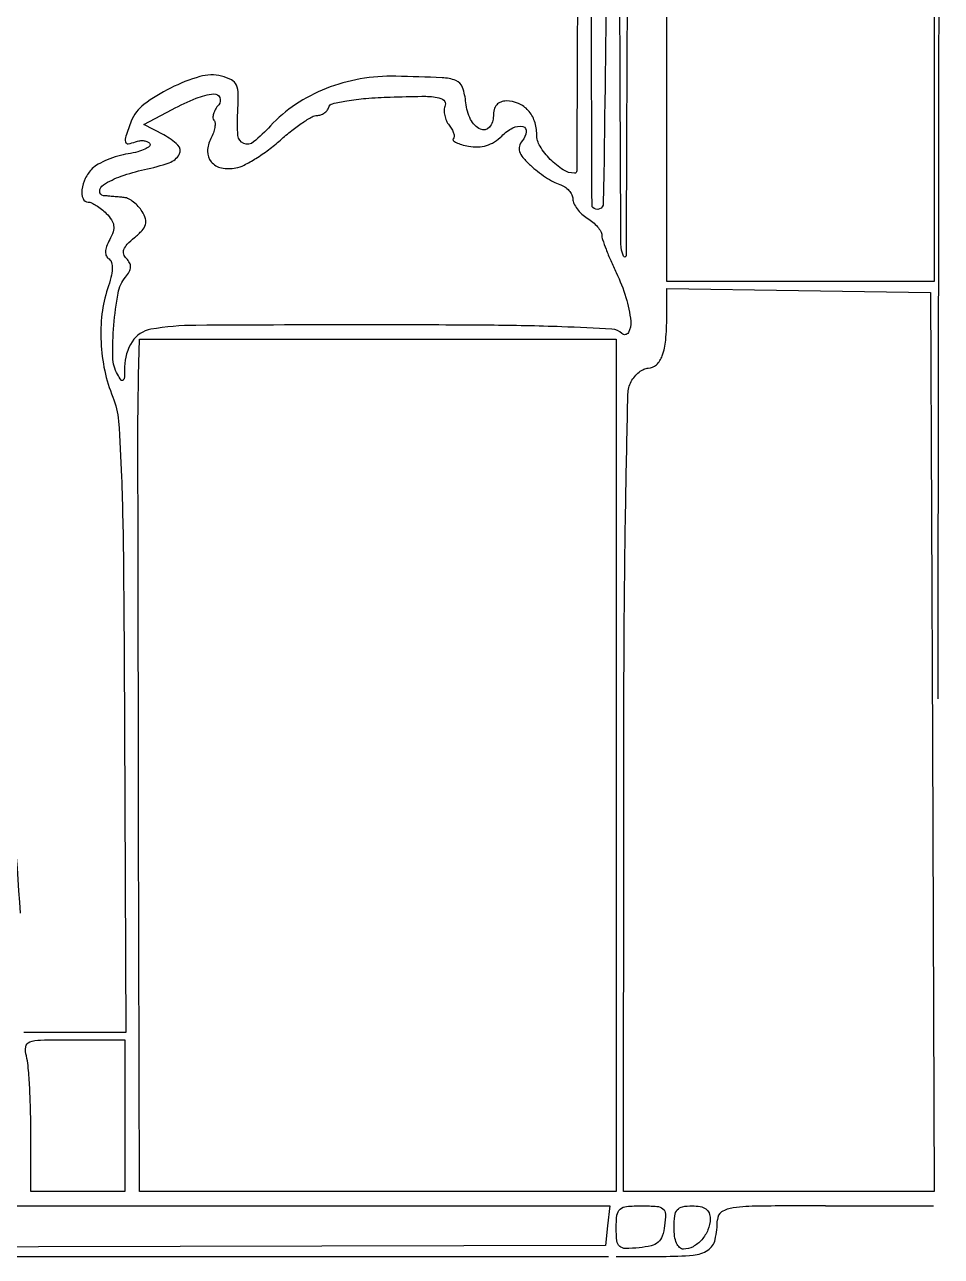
# Model space of a CAD drawing. Header units: inches. Extents: x -279 to 561, y -345 to 342.
# Drawn here: x -214.155 to -213.499, y -306.504 to -305.622 of the extents above; entities that cross this region are included whole.
import ezdxf

# ---------------------------------------------------------------- set-up
doc = ezdxf.new("R2010")
doc.units = ezdxf.units.IN
doc.header["$LTSCALE"] = 0.5
doc.header["$MEASUREMENT"] = 0

msp = doc.modelspace()

# ---------------------------------------------------------------- linework, layer by layer
for p, q in [((-213.58181, -306.46772), (-213.50439, -306.46772)), ((-214.36292, -306.50391), (-213.73724, -306.50393)), ((-213.73165, -306.50393), (-213.69859, -306.50393))]:
    msp.add_line(p, q)
for points in [[(-215.24463, -303.52452), (-213.73683, -303.52452), (-213.73683, -304.63921, -0.000223), (-213.73713, -305.31067, -0.002383), (-213.73867, -305.58371, -0.001447), (-213.74088, -305.7496, -0.66655), (-213.74843, -305.75261, -0.194955), (-213.74896, -305.75133, -0.000002), (-213.7501, -305.42881, -0.000179), (-213.75122, -305.07371, -0.000107), (-213.75231, -304.65214), (-213.75493, -303.55297), (-215.24463, -303.55297)], [(-213.7587, -305.40896, -0.000014), (-213.75988, -305.72639, -0.413114), (-213.76154, -305.72804, -0.14468), (-213.76967, -305.72564, -0.055896), (-213.77887, -305.71811, -0.055831), (-213.7862, -305.70868, -0.138277), (-213.78855, -305.70033, 0.082041), (-213.79013, -305.6908, 0.102326), (-213.79467, -305.68307, 0.108215), (-213.80166, -305.67808, 0.101422), (-213.81028, -305.67631, 0.09091), (-213.81422, -305.67704, 0.12393), (-213.81717, -305.6791, 0.112734), (-213.81898, -305.68248, 0.066575), (-213.81959, -305.68704, -0.173057), (-213.82248, -305.69516, -0.346192), (-213.82875, -305.69655, -0.166796), (-213.83589, -305.6895, -0.09165), (-213.83931, -305.67757, 0.058059), (-213.84168, -305.66657, 0.223659), (-213.84642, -305.66167, 0.08061), (-213.85632, -305.65965, 0.004057), (-213.88942, -305.65857, 0.049778), (-213.9149, -305.66049, 0.050763), (-213.93933, -305.66741, 0.052237), (-213.96121, -305.67886, 0.059716), (-213.97919, -305.69417, -0.032368), (-213.99126, -305.70564, -0.278141), (-213.99831, -305.70673, -0.283981), (-214.00246, -305.70102, -0.033292), (-214.00259, -305.68456, 0.015226), (-214.00221, -305.67128, 0.104863), (-214.00357, -305.66494, 0.170255), (-214.00711, -305.66119, 0.057653), (-214.01422, -305.65851, 0.132993), (-214.02964, -305.65879, 0.045183), (-214.0507, -305.66704, 0.045051), (-214.06982, -305.67886, 0.141896), (-214.0788, -305.69079, 0.008924), (-214.08269, -305.70159, 0.132992), (-214.08294, -305.70556, 0.398512), (-214.08101, -305.70691, 0.054822), (-214.0758, -305.70554, -0.057767), (-214.07269, -305.70475, -0.067308), (-214.06965, -305.70474, -0.078411), (-214.06713, -305.7055, -0.143724), (-214.06555, -305.70692, -0.369162), (-214.06584, -305.70877, -0.068034), (-214.06899, -305.7108, -0.045176), (-214.07422, -305.7127, -0.024162), (-214.08096, -305.71413, 0.030615), (-214.08844, -305.71582, 0.027072), (-214.09597, -305.71846, 0.028043), (-214.10251, -305.7216, 0.070541), (-214.10672, -305.72477, 0.081756), (-214.11175, -305.73178, 0.084838), (-214.11419, -305.73995, 0.127695), (-214.11334, -305.74623, 0.304773), (-214.10962, -305.74873, -0.110205), (-214.10723, -305.74926, -0.030486), (-214.10384, -305.75112, -0.029224), (-214.10016, -305.75374, -0.026903), (-214.0967, -305.75685, -0.049205), (-214.09297, -305.7614, -0.115603), (-214.09143, -305.76549, -0.111502), (-214.09185, -305.76993, -0.043925), (-214.09428, -305.77561, 0.034424), (-214.09647, -305.78048, 0.080089), (-214.09724, -305.7844, 0.118396), (-214.09663, -305.78737, 0.146003), (-214.09475, -305.78948, -0.192922), (-214.09287, -305.79203, -0.07544), (-214.09241, -305.79646, -0.050123), (-214.09333, -305.80268, -0.021004), (-214.09574, -305.81081, 0.054089), (-214.09981, -305.82878, 0.040607), (-214.10048, -305.84906, 0.039907), (-214.09784, -305.86961, 0.046636), (-214.09202, -305.88839, -0.080598), (-214.08795, -305.90557, -0.0092), (-214.0858, -305.94548, -0.006619), (-214.0844, -306.00903, -0.001251), (-214.08366, -306.12504), (-214.08282, -306.34358), (-214.11931, -306.34358), (-214.15581, -306.34358)], [(-214.45392, -305.26638, -0.000016), (-214.45524, -305.03786, -0.000633)], [(-214.68985, -305.17029, -0.000013), (-214.68921, -305.34186, -0.000574)], [(-214.15813, -306.25818, 0.00307), (-214.16749, -306.12919, 0.002623)]]:
    msp.add_lwpolyline(points, format="xyb")
for points in [[(-213.50406, -304.61076), (-213.50406, -305.80563), (-213.59975, -305.80563), (-213.69545, -305.80563), (-213.69545, -304.61076), (-213.69545, -303.4159), (-213.59975, -303.4159), (-213.50406, -303.4159)], [(-213.73778, -306.48194), (-213.73941, -306.49617), (-214.34848, -306.49748), (-214.95755, -306.4988), (-214.95755, -306.48326), (-214.95755, -306.46772), (-214.34685, -306.46772), (-213.73614, -306.46772)]]:
    msp.add_lwpolyline(points, close=True)
for points in [[(-213.72167, -304.61982, -0.000342), (-213.72213, -305.07766, -0.000611), (-213.72322, -305.45405, -0.000039), (-213.72461, -305.78715, -0.813411), (-213.72648, -305.78752, -0.10071), (-213.72831, -305.77874, -0.000038), (-213.72973, -305.4486, -0.000606), (-213.73083, -305.08185, -0.000369), (-213.73129, -304.64826), (-213.73165, -303.51935), (-213.96054, -303.51932, 0.00003), (-214.10901, -303.5193, 0.000002), (-214.49863, -303.51929, 0.000003), (-214.96343, -303.51928, 0.000003), (-215.47093, -303.51928), (-216.75244, -303.51928), (-216.75244, -303.48052), (-216.75244, -303.44176), (-215.23687, -303.44176), (-213.72131, -303.44176)], [(-214.01625, -305.67903, 0.041045), (-214.01852, -305.68227, 0.057405), (-214.01995, -305.68552, 0.072459), (-214.02038, -305.68827, 0.201496), (-214.01965, -305.69005, -0.186378), (-214.01881, -305.69195, -0.053769), (-214.019, -305.69521, -0.04608), (-214.02004, -305.69913, -0.035185), (-214.02186, -305.70319, 0.117877), (-214.02425, -305.71231, 0.183301), (-214.02157, -305.71989, 0.168006), (-214.01427, -305.72421, 0.098005), (-214.00398, -305.72428, 0.071259), (-213.99801, -305.72223, 0.02131), (-213.98961, -305.71746, 0.020897), (-213.98052, -305.71124, 0.021211), (-213.97204, -305.70431, -0.014759), (-213.96397, -305.69755, -0.018919), (-213.95615, -305.69185, -0.01704), (-213.94938, -305.68762, -0.13181), (-213.94581, -305.68666, 0.084228), (-213.94322, -305.68622, 0.069158), (-213.94072, -305.68494, 0.069844), (-213.93869, -305.68304, 0.089692), (-213.93747, -305.6808, -0.256342), (-213.93471, -305.67825, -0.020132), (-213.92457, -305.67614, -0.021611), (-213.91084, -305.67446, -0.010866), (-213.8934, -305.67347, -0.005652), (-213.87074, -305.67294, -0.040514), (-213.85983, -305.67369, -0.136146), (-213.85505, -305.67583, -0.322052), (-213.85412, -305.6794, 0.085187), (-213.85478, -305.68273, 0.056282), (-213.85444, -305.68664, 0.054881), (-213.85322, -305.69049, 0.068861), (-213.85125, -305.69367, -0.04134), (-213.84926, -305.6965, -0.057709), (-213.84803, -305.69933, -0.072832), (-213.84766, -305.70174, -0.200489), (-213.8483, -305.7033, 0.418385), (-213.84829, -305.70456, 0.079028), (-213.84621, -305.70602, 0.044904), (-213.84239, -305.70749, 0.021839), (-213.83731, -305.70869, 0.054036), (-213.83062, -305.70923, 0.068121), (-213.8245, -305.70822, 0.068029), (-213.81886, -305.70561, 0.053698), (-213.81362, -305.70139, -0.075845), (-213.80571, -305.69557, -0.179156), (-213.79856, -305.69465, -0.391243), (-213.79604, -305.69835, -0.13717), (-213.79891, -305.70478, 0.103702), (-213.80095, -305.70864, 0.151059), (-213.80087, -305.71247, 0.097592), (-213.79843, -305.71678, 0.02784), (-213.79308, -305.72236, 0.023253), (-213.78797, -305.72669, 0.019272), (-213.78217, -305.73082, 0.0197), (-213.77655, -305.7342, 0.048496), (-213.77212, -305.73609, -0.066113), (-213.76852, -305.73778, -0.065294), (-213.76546, -305.74037, -0.070998), (-213.76339, -305.74341, -0.114262), (-213.76269, -305.74645, 0.111163), (-213.76195, -305.74974, 0.049916), (-213.75965, -305.75355, 0.046022), (-213.7563, -305.75726, 0.046598), (-213.75234, -305.76028, -0.035463), (-213.74839, -305.76316, -0.03988), (-213.74504, -305.76647, -0.043686), (-213.74271, -305.7697, -0.134984), (-213.742, -305.77228, 0.081846), (-213.74146, -305.77557, 0.00995), (-213.73896, -305.78248, 0.01159), (-213.73562, -305.79063, 0.009315), (-213.73165, -305.79923, -0.038095), (-213.72467, -305.81703, -0.050849), (-213.72129, -305.83405, -0.149414), (-213.72296, -305.84221, -0.500902), (-213.72752, -305.84287, 0.184902), (-213.73473, -305.83965, 0.004794), (-213.77069, -305.83805, 0.006917), (-213.82236, -305.83696, 0.001802), (-213.90542, -305.83666, 0.001372), (-214.03261, -305.83701, 0.040588), (-214.06474, -305.8398, 0.212486), (-214.07818, -305.84873, 0.139433), (-214.08355, -305.86683, -0.008604), (-214.08376, -305.87434, -0.183616), (-214.08463, -305.87634, -0.465566), (-214.08599, -305.87624, -0.02452), (-214.08868, -305.8721, -0.129084), (-214.09206, -305.85998, -0.024452), (-214.09128, -305.83684, -0.02447), (-214.08823, -305.81388, -0.128713), (-214.0829, -305.80245, 0.046768), (-214.08026, -305.79858, 0.114877), (-214.07932, -305.79529, 0.134179), (-214.07999, -305.79224, 0.07518), (-214.08226, -305.78917, -0.122959), (-214.08416, -305.786, -0.165702), (-214.08406, -305.78267, -0.101178), (-214.08167, -305.77889, -0.029741), (-214.07661, -305.7742, 0.031043), (-214.07101, -305.76899, 0.117836), (-214.06864, -305.76488, 0.149804), (-214.06867, -305.76072, 0.061427), (-214.07104, -305.75552, 0.046869), (-214.07377, -305.75188, 0.042845), (-214.07721, -305.74869, 0.045532), (-214.08081, -305.74639, 0.096048), (-214.08397, -305.74545, 0.001413), (-214.08726, -305.74514, 0.000802), (-214.09124, -305.74478, 0.000801), (-214.09526, -305.74443, 0.001322), (-214.09865, -305.74415, -0.402522), (-214.10143, -305.74102, -0.24564), (-214.09876, -305.73638, -0.057354), (-214.08604, -305.73018, -0.031461), (-214.06934, -305.72545, 0.02982), (-214.05159, -305.72049, 0.185688), (-214.04449, -305.71452, 0.33845), (-214.04549, -305.70787, 0.071847), (-214.05561, -305.70055), (-214.06985, -305.69309), (-214.04946, -305.68235, -0.024915), (-214.03237, -305.67439, -0.071592), (-214.01969, -305.67126, -0.329458), (-214.01547, -305.67377, -0.279487)], [(-213.50531, -306.13538), (-213.50398, -306.45737), (-213.61527, -306.45737), (-213.72655, -306.45737), (-213.7263, -306.17214, -0.001333), (-213.72588, -306.05138, -0.003018), (-213.72476, -305.96, -0.000957), (-213.72327, -305.88628, -0.117863), (-213.72091, -305.87731, -0.051923), (-213.71843, -305.87363, -0.050909), (-213.71522, -305.87052, -0.055376), (-213.71181, -305.8684, -0.112257), (-213.70875, -305.8677, 0.195692), (-213.70287, -305.86531, 0.113095), (-213.69867, -305.85879, 0.064689), (-213.69619, -305.84758, 0.022237), (-213.69545, -305.83095), (-213.69545, -305.81057), (-213.60105, -305.81198), (-213.50665, -305.81339)], [(-213.73165, -306.15219), (-213.73165, -306.45737), (-213.90235, -306.45737), (-214.07304, -306.45737), (-214.07356, -306.19099, -0.000009), (-214.07376, -306.08795, -0.000014), (-214.07393, -305.99905, -0.000004), (-214.07407, -305.92161, -0.000459), (-214.07408, -305.91167, -0.002541), (-214.07404, -305.90498, -0.000792), (-214.07393, -305.89494, -0.000792), (-214.07376, -305.88372, -0.000874), (-214.07356, -305.87287), (-214.07304, -305.84701), (-213.90235, -305.84701), (-213.73165, -305.84701)], [(-214.08339, -306.40306), (-214.08339, -306.45737), (-214.11701, -306.45737), (-214.15063, -306.45737), (-214.1507, -306.4147, 0.00661), (-214.15096, -306.39751, 0.007641), (-214.15167, -306.38114, 0.006924), (-214.15267, -306.36732, 0.043898), (-214.15389, -306.36039, -0.098172), (-214.15433, -306.35376, -0.284472), (-214.15155, -306.35034, -0.07859), (-214.14384, -306.34897, -0.004721), (-214.1202, -306.34875), (-214.08339, -306.34875)], [(-213.69697, -306.48194, -0.048129), (-213.69868, -306.48935, -0.134101), (-213.70163, -306.49375, -0.119829), (-213.70663, -306.49633, -0.034672), (-213.71525, -306.49779, -0.023262), (-213.72498, -306.49829, -0.181904), (-213.72915, -306.49675, -0.190496), (-213.73117, -306.49287, -0.02589), (-213.73165, -306.48356, -0.030552), (-213.73109, -306.4743, -0.18571), (-213.72887, -306.47013, -0.158949), (-213.72422, -306.46817, -0.020911), (-213.71337, -306.46772, -0.0176), (-213.70247, -306.4681, -0.162382), (-213.69816, -306.46989, -0.216231), (-213.69644, -306.47363, -0.033948)], [(-213.66441, -306.47703, -0.097609), (-213.66595, -306.48484, -0.08344), (-213.67038, -306.49198, -0.087509), (-213.67667, -306.497, -0.125517), (-213.68355, -306.49875, -0.19789), (-213.68626, -306.49764, -0.095394), (-213.68842, -306.49448, -0.066386), (-213.68982, -306.48954, -0.035953), (-213.69027, -306.48324, -0.030103), (-213.68977, -306.47489, -0.144586), (-213.6879, -306.47056, -0.173074), (-213.68419, -306.46837, -0.047675), (-213.67734, -306.46772, -0.045353), (-213.67147, -306.46825, -0.111138), (-213.6675, -306.46994, -0.142106), (-213.66522, -306.47286, -0.095825)]]:
    msp.add_lwpolyline(points, format="xyb", close=True)
for centre, radius, start, end in [((-922.68027, -304.82796), 709.18015, 359.89686076, 359.93719699), ((-213.65275, -306.47764), 0.00648, 121.79489, 180.00008), ((-213.64521, -306.48981), 0.0208, 97.30273, 121.79491), ((-213.6284, -306.621), 0.15306, 90.5346, 97.3027), ((-213.58181, -311.61502), 5.1473, 90.00005, 90.53451), ((-213.72399, -306.47764), 0.06475, 347.27623, 360), ((-213.6782, -306.48114), 0.02197, 274.54209, 303.74459), ((-213.67282, -306.48919), 0.01229, 303.74464, 347.27621), ((-213.69859, -306.22449), 0.27944, 270.00002, 274.54206)]:
    msp.add_arc(centre, radius, start, end)

doc.saveas('drawing.dxf')
